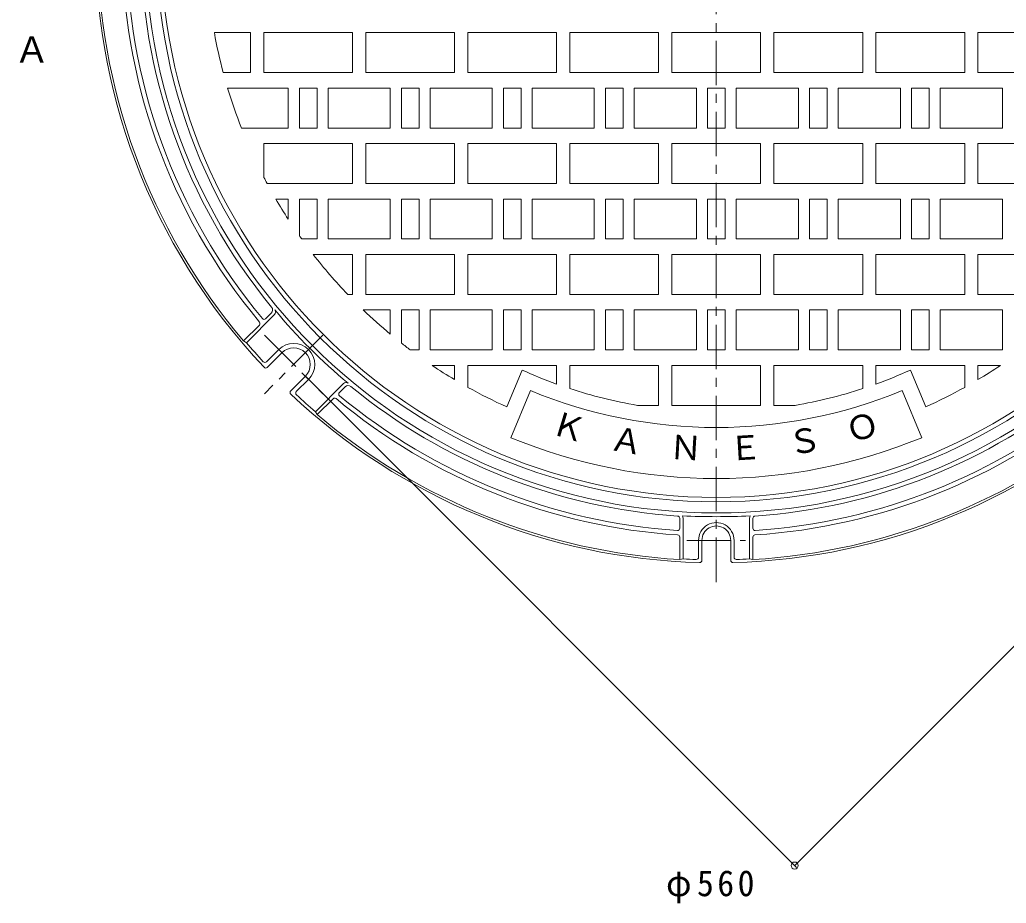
# Model space of a CAD drawing. Units: millimetres, scale not verified. Extents: x -623 to 760, y -541 to 560.
# Drawn here: x -615.6 to -170.8, y -162.5 to 235.8 of the extents above; entities that cross this region are included whole.
import ezdxf
from ezdxf.enums import TextEntityAlignment as Align

# ---------------------------------------------------------------- set-up
doc = ezdxf.new("R2010")
doc.units = ezdxf.units.MM
doc.header["$LTSCALE"] = 4
doc.header["$PDMODE"] = 32
doc.header["$PDSIZE"] = 3.2
doc.linetypes.add('CHAIN1', pattern=[8, 5, -1, 1, -1])
for name, color, linetype, lineweight in [('0-1_躯体', 2, 'Continuous', 9), ('0-2_仕上', 3, 'Continuous', 9), ('0-4_その他', 7, 'Continuous', 9), ('0-5_寸法', 7, 'Continuous', 9)]:
    doc.layers.add(name, color=color, linetype=linetype, lineweight=lineweight)
doc.layers.add('0-F', color=7, linetype='Continuous')
doc.styles.add('ＭＳ ゴシック', font='')
doc.styles.get('ＭＳ ゴシック').set_extended_font_data('MS Gothic')

msp = doc.modelspace()

# ---------------------------------------------------------------- linework, layer by layer
at = {"layer": '0-1_躯体'}
for p, q in [((-513.419, 90.193), (-500.697, 102.915)), ((-504.747, 100.987), (-502.193, 103.54)), ((-514.747, 90.986), (-507.587, 98.147)), ((-513.419, 90.193), (-514.747, 90.986)), ((-504.348, 81.587), (-498.831, 87.103)), ((-504.043, 79.063), (-497.417, 85.689)), ((-493.437, 68.456), (-486.811, 75.082)), ((-490.913, 68.152), (-485.396, 73.668)), ((-482.306, 59.081), (-469.585, 71.802)), ((-471.512, 67.753), (-468.958, 70.307)), ((-481.513, 57.752), (-474.353, 64.913)), ((-482.306, 59.081), (-481.513, 57.752)), ((-318.049, 11.039), (-318.049, 6.533)), ((-316.549, 11.039), (-316.549, -7.314)), ((-286.549, 11.039), (-286.549, -7.314)), ((-285.049, 11.039), (-285.049, 6.533)), ((-318.049, 2.528), (-318.049, -7.533)), ((-309.549, 1.082), (-309.549, -6.517)), ((-308.049, 1.082), (-308.049, -7.948)), ((-295.049, 1.082), (-295.049, -7.948)), ((-293.549, 1.082), (-293.549, -6.517)), ((-285.049, 2.528), (-285.049, -7.533)), ((-316.549, -7.314), (-318.048, -7.533)), ((-286.549, -7.314), (-285.049, -7.533))]:
    msp.add_line(p, q, dxfattribs=at)
at = {"layer": '0-1_躯体', "linetype": 'CHAIN1'}
for p, q in [((-505.328, 93.599), (-478.9, 67.172)), ((-478.9, 93.599), (-505.328, 67.172)), ((-314.811, 1.082), (-288.373, 1.082))]:
    msp.add_line(p, q, dxfattribs=at)
at = {"layer": '0-1_躯体'}
for radius in [257.5, 252.5]:
    msp.add_circle((-301.549, 270.951), radius, dxfattribs=at)
for centre, radius, start, end in [((-301.549, 270.951), 280, 134.68723, 223.25417), ((-301.549, 270.951), 268, 140.22565, 219.77435), ((-301.549, 270.951), 259.5, 140.59604, 219.40395), ((-301.549, 270.951), 279, 180, 220.16829), ((-301.549, 270.951), 266, 180, 219.69523), ((-503.607, 104.955), 2, 314.99197, 39.40466), ((-501.758, 103.976), 1.5, 315, 39.83029), ((-301.549, 270.951), 259.2, 219.82825, 230.17177), ((-508.294, 98.854), 1, 315, 39.77359), ((-505.454, 101.694), 1, 219.69289, 315), ((-301.549, 270.951), 278.5, 220.46924, 222.83156), ((-492.114, 80.386), 9.5, 315, 135), ((-492.114, 80.386), 7.5, 315, 135), ((-505.055, 82.294), 1, 222.83165, 314.99599), ((-504.75, 79.77), 1, 223.25725, 314.99599), ((-468.524, 70.742), 1.5, 50.16971, 135), ((-492.73, 67.749), 1, 135.00401, 226.74664), ((-301.549, 270.951), 280, 226.74583, 268.45961), ((-490.206, 67.445), 1, 135.00401, 227.16835), ((-470.805, 67.046), 1, 135, 230.30273), ((-467.545, 68.893), 2, 50.59534, 134.99197), ((-301.549, 270.951), 259.5, 230.596, 266.1467), ((-301.549, 270.951), 280, 271.54039, 313.25417), ((-301.549, 270.951), 259.5, 273.8533, 309.404), ((-301.549, 270.951), 278.5, 227.16844, 229.53076), ((-473.646, 64.206), 1, 50.22641, 135), ((-301.549, 270.951), 268, 230.22561, 266.26864), ((-301.549, 270.951), 266, 230.30336, 266.21855), ((-301.549, 270.951), 268, 273.73136, 309.77439), ((-301.549, 270.951), 266, 273.78145, 309.69527), ((-301.549, 270.951), 279, 229.83159, 266.60957), ((-301.549, 270.951), 279, 273.39043, 310.16827), ((-319.049, 11.039), 1, 0, 87.00867), ((-319.049, 11.039), 2.5, 0, 25.29909), ((-301.549, 346.082), 334.322, 267.38731, 272.61263), ((-301.549, 1.082), 8, 0, 180.00053), ((-284.049, 11.039), 2.5, 154.70091, 180), ((-284.049, 11.039), 1, 92.99133, 180), ((-319.049, 6.533), 1, 267.05562, 0), ((-301.549, 1.082), 6.5, 0, 180.00066), ((-284.049, 6.533), 1, 180, 272.94438), ((-319.049, 2.528), 1, 0, 87.08534), ((-284.049, 2.528), 1, 92.91466, 180), ((-301.549, 346.082), 353.714, 267.56952, 268.53786), ((-310.549, -6.517), 1, 268.53786, 0), ((-309.049, -7.948), 1, 268.45961, 0), ((-294.049, -7.948), 1, 180, 271.54039), ((-292.549, -6.517), 1, 180, 271.46214), ((-301.549, 346.082), 353.714, 271.46214, 272.43048)]:
    msp.add_arc(centre, radius, start, end, dxfattribs=at)
at = {"layer": '0-2_仕上', "linetype": 'CHAIN1'}
msp.add_line((-301.549, -17.698), (-301.549, 559.6), dxfattribs=at)
at = {"layer": '0-2_仕上'}
for p, q in [((-527.865, 229.951), (-511.549, 229.951)), ((-511.549, 211.951), (-511.549, 229.951)), ((-505.549, 229.951), (-465.549, 229.951)), ((-505.549, 211.951), (-505.549, 229.951)), ((-459.549, 229.951), (-419.549, 229.951)), ((-459.549, 211.951), (-459.549, 229.951)), ((-413.549, 229.951), (-373.549, 229.951)), ((-413.549, 211.951), (-413.549, 229.951)), ((-367.549, 229.951), (-327.549, 229.951)), ((-367.549, 211.951), (-367.549, 229.951)), ((-321.548, 211.951), (-321.548, 229.951)), ((-321.548, 229.951), (-281.549, 229.951)), ((-281.549, 211.951), (-281.549, 229.951)), ((-235.549, 229.951), (-275.549, 229.951)), ((-235.549, 211.951), (-235.549, 229.951)), ((-189.549, 229.951), (-229.549, 229.951)), ((-189.549, 211.951), (-189.549, 229.951)), ((-143.549, 229.951), (-183.549, 229.951)), ((-523.853, 211.951), (-511.549, 211.951)), ((-321.548, 211.951), (-281.549, 211.951)), ((-521.876, 204.951), (-494.549, 204.951)), ((-494.549, 186.951), (-494.549, 204.951)), ((-489.549, 204.951), (-481.549, 204.951)), ((-489.549, 186.951), (-489.549, 204.951)), ((-476.549, 204.951), (-448.549, 204.951)), ((-476.549, 186.951), (-476.549, 204.951)), ((-448.549, 186.951), (-448.549, 204.951)), ((-443.549, 204.951), (-435.549, 204.951)), ((-443.549, 186.951), (-443.549, 204.951)), ((-430.549, 204.951), (-402.549, 204.951)), ((-430.549, 186.951), (-430.549, 204.951)), ((-402.549, 186.951), (-402.549, 204.951)), ((-397.549, 204.951), (-389.549, 204.951)), ((-397.549, 186.951), (-397.549, 204.951)), ((-384.549, 204.951), (-356.549, 204.951)), ((-384.549, 186.951), (-384.549, 204.951)), ((-356.549, 186.951), (-356.549, 204.951)), ((-351.549, 204.951), (-343.549, 204.951)), ((-351.549, 186.951), (-351.549, 204.951)), ((-338.549, 204.951), (-310.548, 204.951)), ((-338.549, 186.951), (-338.549, 204.951)), ((-310.548, 186.951), (-310.548, 204.951)), ((-305.548, 186.951), (-305.548, 204.951)), ((-305.548, 204.951), (-297.549, 204.951)), ((-297.549, 186.951), (-297.549, 204.951)), ((-292.549, 186.951), (-292.549, 204.951)), ((-264.549, 204.951), (-292.549, 204.951)), ((-264.549, 186.951), (-264.549, 204.951)), ((-251.549, 204.951), (-259.549, 204.951)), ((-251.549, 186.951), (-251.549, 204.951)), ((-246.549, 186.951), (-246.549, 204.951)), ((-218.549, 204.951), (-246.549, 204.951)), ((-218.549, 186.951), (-218.549, 204.951)), ((-205.548, 204.951), (-213.549, 204.951)), ((-205.548, 186.951), (-205.548, 204.951)), ((-200.549, 186.951), (-200.549, 204.951)), ((-172.549, 204.951), (-200.549, 204.951)), ((-172.549, 186.951), (-172.549, 204.951)), ((-515.661, 186.951), (-494.549, 186.951)), ((-476.549, 186.951), (-448.549, 186.951)), ((-430.549, 186.951), (-402.549, 186.951)), ((-384.549, 186.951), (-356.549, 186.951)), ((-338.549, 186.951), (-310.548, 186.951)), ((-305.548, 186.951), (-297.549, 186.951)), ((-264.549, 186.951), (-292.549, 186.951)), ((-218.549, 186.951), (-246.549, 186.951)), ((-172.549, 186.951), (-200.549, 186.951)), ((-505.549, 179.951), (-465.549, 179.951)), ((-505.549, 164.725), (-505.549, 179.951)), ((-465.549, 161.951), (-465.549, 179.951)), ((-459.549, 179.951), (-419.549, 179.951)), ((-459.549, 161.951), (-459.549, 179.951)), ((-413.549, 179.951), (-373.549, 179.951)), ((-413.549, 161.951), (-413.549, 179.951)), ((-367.549, 179.951), (-327.549, 179.951)), ((-367.549, 161.951), (-367.549, 179.951)), ((-321.548, 161.951), (-321.548, 179.951)), ((-321.548, 179.951), (-281.549, 179.951)), ((-281.549, 161.951), (-281.549, 179.951)), ((-235.549, 179.951), (-275.549, 179.951)), ((-235.549, 161.951), (-235.549, 179.951)), ((-189.549, 179.951), (-229.549, 179.951)), ((-189.549, 161.951), (-189.549, 179.951)), ((-143.549, 179.951), (-183.549, 179.951)), ((-504.08, 161.951), (-465.549, 161.951)), ((-321.548, 161.951), (-281.549, 161.951)), ((-500.154, 154.951), (-494.549, 154.951)), ((-494.549, 145.847), (-494.549, 154.951)), ((-489.549, 154.951), (-481.549, 154.951)), ((-489.549, 138.452), (-489.549, 154.951)), ((-481.549, 136.951), (-481.549, 154.951)), ((-476.549, 154.951), (-448.549, 154.951)), ((-476.549, 136.951), (-476.549, 154.951)), ((-448.549, 136.951), (-448.549, 154.951)), ((-443.549, 154.951), (-435.549, 154.951)), ((-443.549, 136.951), (-443.549, 154.951)), ((-430.549, 154.951), (-402.549, 154.951)), ((-430.549, 136.951), (-430.549, 154.951)), ((-402.549, 136.951), (-402.549, 154.951)), ((-397.549, 154.951), (-389.549, 154.951)), ((-397.549, 136.951), (-397.549, 154.951)), ((-384.549, 154.951), (-356.549, 154.951)), ((-384.549, 136.951), (-384.549, 154.951)), ((-356.549, 136.951), (-356.549, 154.951)), ((-351.549, 154.951), (-343.549, 154.951)), ((-351.549, 136.951), (-351.549, 154.951)), ((-338.549, 154.951), (-310.548, 154.951)), ((-338.549, 136.951), (-338.549, 154.951)), ((-310.548, 136.951), (-310.548, 154.951)), ((-305.548, 136.951), (-305.548, 154.951)), ((-305.548, 154.951), (-297.549, 154.951)), ((-297.549, 136.951), (-297.549, 154.951)), ((-292.549, 136.951), (-292.549, 154.951)), ((-264.549, 154.951), (-292.549, 154.951)), ((-264.549, 136.951), (-264.549, 154.951)), ((-251.549, 154.951), (-259.549, 154.951)), ((-251.549, 136.951), (-251.549, 154.951)), ((-246.549, 136.951), (-246.549, 154.951)), ((-218.549, 154.951), (-246.549, 154.951)), ((-218.549, 136.951), (-218.549, 154.951)), ((-205.548, 154.951), (-213.549, 154.951)), ((-205.548, 136.951), (-205.548, 154.951)), ((-200.549, 136.951), (-200.549, 154.951)), ((-172.549, 154.951), (-200.549, 154.951)), ((-172.549, 136.951), (-172.549, 154.951)), ((-488.482, 136.951), (-481.549, 136.951)), ((-476.549, 136.951), (-448.549, 136.951)), ((-430.549, 136.951), (-402.549, 136.951)), ((-384.549, 136.951), (-356.549, 136.951)), ((-338.549, 136.951), (-310.548, 136.951)), ((-305.548, 136.951), (-297.549, 136.951)), ((-264.549, 136.951), (-292.549, 136.951)), ((-218.549, 136.951), (-246.549, 136.951)), ((-172.549, 136.951), (-200.549, 136.951)), ((-483.26, 129.951), (-465.549, 129.951)), ((-465.549, 111.951), (-465.549, 129.951)), ((-459.549, 129.951), (-419.549, 129.951)), ((-459.549, 111.951), (-459.549, 129.951)), ((-413.549, 129.951), (-373.549, 129.951)), ((-413.549, 111.951), (-413.549, 129.951)), ((-367.549, 129.951), (-327.549, 129.951)), ((-367.549, 111.951), (-367.549, 129.951)), ((-321.548, 111.951), (-321.548, 129.951)), ((-321.548, 129.951), (-281.549, 129.951)), ((-281.549, 111.951), (-281.549, 129.951)), ((-235.549, 129.951), (-275.549, 129.951)), ((-235.549, 111.951), (-235.549, 129.951)), ((-189.549, 129.951), (-229.549, 129.951)), ((-189.549, 111.951), (-189.549, 129.951)), ((-143.549, 129.951), (-183.549, 129.951)), ((-467.738, 111.951), (-465.549, 111.951)), ((-321.548, 111.951), (-281.549, 111.951)), ((-460.747, 104.951), (-448.549, 104.951)), ((-448.549, 94.058), (-448.549, 104.951)), ((-443.549, 104.951), (-435.549, 104.951)), ((-443.549, 90.02), (-443.549, 104.951)), ((-435.549, 86.951), (-435.549, 104.951)), ((-430.549, 104.951), (-402.549, 104.951)), ((-430.549, 86.951), (-430.549, 104.951)), ((-402.549, 86.951), (-402.549, 104.951)), ((-397.549, 104.951), (-389.549, 104.951)), ((-397.549, 86.951), (-397.549, 104.951)), ((-384.549, 104.951), (-356.549, 104.951)), ((-384.549, 86.951), (-384.549, 104.951)), ((-356.549, 86.951), (-356.549, 104.951)), ((-351.549, 104.951), (-343.549, 104.951)), ((-351.549, 86.951), (-351.549, 104.951)), ((-338.549, 104.951), (-310.548, 104.951)), ((-338.549, 86.951), (-338.549, 104.951)), ((-310.548, 86.951), (-310.548, 104.951)), ((-305.548, 86.951), (-305.548, 104.951)), ((-305.548, 104.951), (-297.549, 104.951)), ((-297.549, 86.951), (-297.549, 104.951)), ((-292.549, 86.951), (-292.549, 104.951)), ((-264.549, 104.951), (-292.549, 104.951)), ((-264.549, 86.951), (-264.549, 104.951)), ((-251.549, 104.951), (-259.549, 104.951)), ((-251.549, 86.951), (-251.549, 104.951)), ((-246.549, 86.951), (-246.549, 104.951)), ((-218.549, 104.951), (-246.549, 104.951)), ((-218.549, 86.951), (-218.549, 104.951)), ((-205.548, 104.951), (-213.549, 104.951)), ((-205.548, 86.951), (-205.548, 104.951)), ((-200.549, 86.951), (-200.549, 104.951)), ((-172.549, 104.951), (-200.549, 104.951)), ((-172.549, 86.951), (-172.549, 104.951)), ((-439.549, 86.951), (-435.549, 86.951)), ((-430.549, 86.951), (-402.549, 86.951)), ((-384.549, 86.951), (-356.549, 86.951)), ((-338.549, 86.951), (-310.548, 86.951)), ((-305.548, 86.951), (-297.549, 86.951)), ((-264.549, 86.951), (-292.549, 86.951)), ((-218.549, 86.951), (-246.549, 86.951)), ((-172.549, 86.951), (-200.549, 86.951)), ((-429.685, 79.951), (-419.549, 79.951)), ((-419.549, 73.528), (-419.549, 79.951)), ((-413.549, 70.063), (-413.549, 79.951)), ((-413.549, 79.951), (-373.549, 79.951)), ((-389.1, 77.874), (-395.992, 61.236)), ((-373.549, 71.552), (-373.549, 79.951)), ((-367.549, 79.951), (-327.549, 79.951)), ((-367.549, 69.486), (-367.549, 79.951)), ((-327.549, 61.951), (-327.549, 79.951)), ((-321.548, 61.951), (-321.548, 79.951)), ((-321.548, 79.951), (-281.549, 79.951)), ((-281.549, 61.951), (-281.549, 79.951)), ((-275.549, 61.951), (-275.549, 79.951)), ((-235.549, 79.951), (-275.549, 79.951)), ((-235.549, 69.486), (-235.549, 79.951)), ((-229.548, 71.552), (-229.548, 79.951)), ((-189.548, 79.951), (-229.548, 79.951)), ((-213.997, 77.874), (-207.105, 61.236)), ((-189.548, 70.063), (-189.548, 79.951)), ((-183.549, 73.528), (-183.549, 79.951)), ((-173.412, 79.951), (-183.549, 79.951)), ((-385.356, 68.621), (-394.158, 47.372)), ((-217.741, 68.621), (-208.939, 47.372)), ((-337.087, 61.951), (-327.549, 61.951)), ((-321.548, 61.951), (-281.549, 61.951)), ((-266.01, 61.951), (-275.549, 61.951))]:
    msp.add_line(p, q, dxfattribs=at)
for points in [[(-505.549, 211.951), (-465.549, 211.951), (-465.549, 229.951)], [(-459.549, 211.951), (-419.549, 211.951), (-419.549, 229.951)], [(-413.549, 211.951), (-373.549, 211.951), (-373.549, 229.951)], [(-367.549, 211.951), (-327.549, 211.951), (-327.549, 229.951)], [(-235.549, 211.951), (-275.549, 211.951), (-275.549, 229.951)], [(-189.549, 211.951), (-229.549, 211.951), (-229.549, 229.951)], [(-143.549, 211.951), (-183.549, 211.951), (-183.549, 229.951)], [(-489.549, 186.951), (-481.549, 186.951), (-481.549, 204.951)], [(-443.549, 186.951), (-435.549, 186.951), (-435.549, 204.951)], [(-397.549, 186.951), (-389.549, 186.951), (-389.549, 204.951)], [(-351.549, 186.951), (-343.549, 186.951), (-343.549, 204.951)], [(-251.549, 186.951), (-259.549, 186.951), (-259.549, 204.951)], [(-205.548, 186.951), (-213.549, 186.951), (-213.549, 204.951)], [(-459.549, 161.951), (-419.549, 161.951), (-419.549, 179.951)], [(-413.549, 161.951), (-373.549, 161.951), (-373.549, 179.951)], [(-367.549, 161.951), (-327.549, 161.951), (-327.549, 179.951)], [(-235.549, 161.951), (-275.549, 161.951), (-275.549, 179.951)], [(-189.549, 161.951), (-229.549, 161.951), (-229.549, 179.951)], [(-143.549, 161.951), (-183.549, 161.951), (-183.549, 179.951)], [(-443.549, 136.951), (-435.549, 136.951), (-435.549, 154.951)], [(-397.549, 136.951), (-389.549, 136.951), (-389.549, 154.951)], [(-351.549, 136.951), (-343.549, 136.951), (-343.549, 154.951)], [(-251.549, 136.951), (-259.549, 136.951), (-259.549, 154.951)], [(-205.548, 136.951), (-213.549, 136.951), (-213.549, 154.951)], [(-459.549, 111.951), (-419.549, 111.951), (-419.549, 129.951)], [(-413.549, 111.951), (-373.549, 111.951), (-373.549, 129.951)], [(-367.549, 111.951), (-327.549, 111.951), (-327.549, 129.951)], [(-235.549, 111.951), (-275.549, 111.951), (-275.549, 129.951)], [(-189.549, 111.951), (-229.549, 111.951), (-229.549, 129.951)], [(-143.549, 111.951), (-183.549, 111.951), (-183.549, 129.951)], [(-397.549, 86.951), (-389.549, 86.951), (-389.549, 104.951)], [(-351.549, 86.951), (-343.549, 86.951), (-343.549, 104.951)], [(-251.549, 86.951), (-259.549, 86.951), (-259.549, 104.951)], [(-205.548, 86.951), (-213.549, 86.951), (-213.549, 104.951)]]:
    msp.add_lwpolyline(points, dxfattribs=at)
msp.add_circle((-301.549, 270.951), 250.5, dxfattribs=at)
for radius, start, end in [(230, 190.26848, 194.86377), (230, 196.67583, 201.42096), (230, 207.50677, 208.28859), (230, 210.28809, 212.95161), (230, 215.17552, 215.63425), (230, 217.80991, 223.73344), (230, 226.19826, 230.27299), (230, 231.87411, 233.1301), (230, 236.14342, 239.13326), (212, 245.60781, 250.14613), (212, 289.85387, 294.39219), (230, 300.86674, 303.85658), (230, 240.85927, 245.75595), (219, 247.5, 292.5), (212, 251.86118, 260.34959), (212, 279.65041, 288.13882), (230, 294.24405, 299.14073), (242, 247.5, 292.5)]:
    msp.add_arc((-301.549, 270.951), radius, start, end, dxfattribs=at)
at = {"layer": '0-4_その他'}
for p, q in [((-266.206, -145.522), (114.925, 235.608)), ((-265.357, -146.371), (-486.457, 74.729))]:
    msp.add_line(p, q, dxfattribs=at)
msp.add_point((-266.206, -145.522), dxfattribs=at)

# ---------------------------------------------------------------- texts
at = {"layer": '0-4_その他', "color": 2, "insert": (-324.213, -162.512), "char_height": 11.73, "attachment_point": 7, "style": 'ＭＳ ゴシック'}
msp.add_mtext('\\T1.21;\\W0.95;φ560', dxfattribs=at)
at = {"layer": '0-5_寸法', "color": 2, "style": 'ＭＳ ゴシック'}
msp.add_text('Ａ', height=11.73, dxfattribs=at).set_placement((-618.14, 212.951), align=Align.BOTTOM_LEFT)
at = {"layer": '0-F', "style": 'ＭＳ ゴシック'}
for s, rotation, p in [('Ｋ', 343.166, (-377.714, 46.148)), ('Ｏ', 16.834, (-240.316, 41.63)), ('Ａ', 349.9, (-350.83, 38.768)), ('Ｓ', 10.1, (-267.626, 36.032)), ('Ｎ', 356.633, (-323.267, 34.591)), ('Ｅ', 3.367, (-295.404, 33.675))]:
    msp.add_text(s, height=11, rotation=rotation, dxfattribs=at).set_placement(p, align=Align.BOTTOM_LEFT)

doc.saveas('drawing.dxf')
